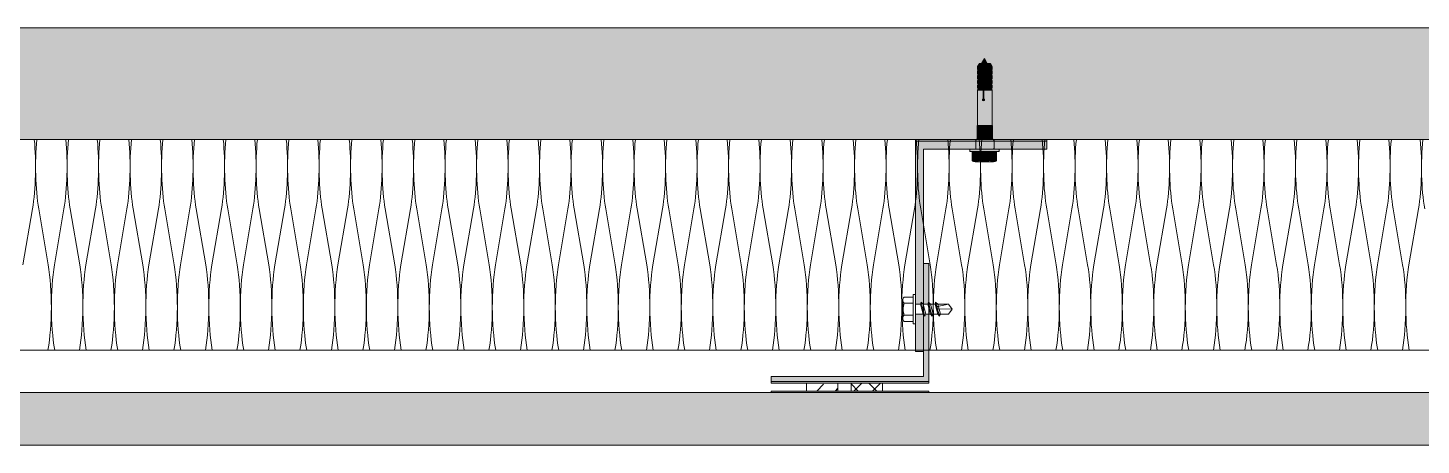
# Model space of a CAD drawing. Extents: x -106882 to -43002, y 22119 to 47619.
# Drawn here: x -90660 to -85352, y 42177 to 43765 of the extents above; entities that cross this region are included whole.
import ezdxf

# ---------------------------------------------------------------- set-up
doc = ezdxf.new("R2010")
doc.units = 0
doc.header["$MEASUREMENT"] = 0
for name, color, linetype, lineweight, true_color in [('2D - Ogólne_Pen_No__2', 7, 'Continuous', 15, 0x7f7f7f), ('2D Drafting - General_Pen_No__141', 7, 'Continuous', 0, 0xe8e8e8), ('2D Drafting - General_Pen_No__2', 7, 'Continuous', 15, 0x7f7f7f), ('2D Drafting - General_Pen_No__5', 7, 'Continuous', 25, 0x40a5ff), ('2D Drafting - General_Pen_No__61', 7, 'Continuous', 20, 0x6a6a6a), ('2D Drafting - General_Pen_No__81', 7, 'Continuous', 20, 0x6a6a6a)]:
    doc.layers.add(name, color=color, linetype=linetype, lineweight=lineweight, true_color=true_color)
doc.layers.add('2D Drafting - General_Pen_No__101', color=8, linetype='Continuous', lineweight=13)
doc.layers.add('2D Drafting - General_Pen_No__121', color=255, linetype='Continuous', lineweight=0)
pattern_1 = [(45, (0, 0), (-70.71068, 70.71068), [75, -25]), (45, (7e-15, 70.71), (-70.71068, 70.71068), [75, -25])]

# ---------------------------------------------------------------- blocks, each defined once
blk = doc.blocks.new('*X8')
at = {"layer": '2D Drafting - General_Pen_No__61', "linetype": 'Continuous'}
for p, q in [((-90642.2, 43075.7), (-90678.2, 42863.4)), ((-90618.2, 43075.7), (-90582.2, 42863.4)), ((-90522.2, 43075.7), (-90558.2, 42863.4)), ((-90498.2, 43075.7), (-90462.2, 42863.4)), ((-90402.2, 43075.7), (-90438.2, 42863.4)), ((-90378.2, 43075.7), (-90342.2, 42863.4)), ((-90282.2, 43075.7), (-90318.2, 42863.4)), ((-90258.2, 43075.7), (-90222.2, 42863.4)), ((-90162.2, 43075.7), (-90198.2, 42863.4)), ((-90138.2, 43075.7), (-90102.2, 42863.4)), ((-90042.2, 43075.7), (-90078.2, 42863.4)), ((-90018.2, 43075.7), (-89982.2, 42863.4)), ((-89922.2, 43075.7), (-89958.2, 42863.4)), ((-89898.2, 43075.7), (-89862.2, 42863.4)), ((-89802.2, 43075.7), (-89838.2, 42863.4)), ((-89778.2, 43075.7), (-89742.2, 42863.4)), ((-89682.2, 43075.7), (-89718.2, 42863.4)), ((-89658.2, 43075.7), (-89622.2, 42863.4)), ((-89562.2, 43075.7), (-89598.2, 42863.4)), ((-89538.2, 43075.7), (-89502.2, 42863.4)), ((-89442.2, 43075.7), (-89478.2, 42863.4)), ((-89418.2, 43075.7), (-89382.2, 42863.4)), ((-89322.2, 43075.7), (-89358.2, 42863.4)), ((-89298.2, 43075.7), (-89262.2, 42863.4)), ((-89202.2, 43075.7), (-89238.2, 42863.4)), ((-89178.2, 43075.7), (-89142.2, 42863.4)), ((-89082.2, 43075.7), (-89118.2, 42863.4)), ((-89058.2, 43075.7), (-89022.2, 42863.4)), ((-88962.2, 43075.7), (-88998.2, 42863.4)), ((-88938.2, 43075.7), (-88902.2, 42863.4)), ((-88842.2, 43075.7), (-88878.2, 42863.4)), ((-88818.2, 43075.7), (-88782.2, 42863.4)), ((-88722.2, 43075.7), (-88758.2, 42863.4)), ((-88698.2, 43075.7), (-88662.2, 42863.4)), ((-88602.2, 43075.7), (-88638.2, 42863.4)), ((-88578.2, 43075.7), (-88542.2, 42863.4)), ((-88482.2, 43075.7), (-88518.2, 42863.4)), ((-88458.2, 43075.7), (-88422.2, 42863.4)), ((-88362.2, 43075.7), (-88398.2, 42863.4)), ((-88338.2, 43075.7), (-88302.2, 42863.4)), ((-88242.2, 43075.7), (-88278.2, 42863.4)), ((-88218.2, 43075.7), (-88182.2, 42863.4)), ((-88122.2, 43075.7), (-88158.2, 42863.4)), ((-88098.2, 43075.7), (-88062.2, 42863.4)), ((-88002.2, 43075.7), (-88038.2, 42863.4)), ((-87978.2, 43075.7), (-87942.2, 42863.4)), ((-87882.2, 43075.7), (-87918.2, 42863.4)), ((-87858.2, 43075.7), (-87822.2, 42863.4)), ((-87762.2, 43075.7), (-87798.2, 42863.4)), ((-87738.2, 43075.7), (-87702.2, 42863.4)), ((-87642.2, 43075.7), (-87678.2, 42863.4)), ((-87618.2, 43075.7), (-87582.2, 42863.4)), ((-87522.2, 43075.7), (-87558.2, 42863.4)), ((-87498.2, 43075.7), (-87462.2, 42863.4)), ((-87402.2, 43075.7), (-87438.2, 42863.4)), ((-87378.2, 43075.7), (-87342.2, 42863.4)), ((-87282.2, 43075.7), (-87318.2, 42863.4)), ((-87258.2, 43075.7), (-87222.2, 42863.4)), ((-87162.2, 43075.7), (-87198.2, 42863.4)), ((-87138.2, 43075.7), (-87102.2, 42863.4)), ((-87042.2, 43075.7), (-87078.2, 42863.4)), ((-87018.2, 43075.7), (-86982.2, 42863.4)), ((-86922.2, 43075.7), (-86958.2, 42863.4)), ((-86898.2, 43075.7), (-86862.2, 42863.4)), ((-86802.2, 43075.7), (-86838.2, 42863.4)), ((-86778.2, 43075.7), (-86742.2, 42863.4)), ((-86682.2, 43075.7), (-86718.2, 42863.4)), ((-86658.2, 43075.7), (-86622.2, 42863.4)), ((-86562.2, 43075.7), (-86598.2, 42863.4)), ((-86538.2, 43075.7), (-86502.2, 42863.4)), ((-86442.2, 43075.7), (-86478.2, 42863.4)), ((-86418.2, 43075.7), (-86382.2, 42863.4)), ((-86322.2, 43075.7), (-86358.2, 42863.4)), ((-86298.2, 43075.7), (-86262.2, 42863.4)), ((-86202.2, 43075.7), (-86238.2, 42863.4)), ((-86178.2, 43075.7), (-86142.2, 42863.4)), ((-86082.2, 43075.7), (-86118.2, 42863.4)), ((-86058.2, 43075.7), (-86022.2, 42863.4)), ((-85962.2, 43075.7), (-85998.2, 42863.4)), ((-85938.2, 43075.7), (-85902.2, 42863.4)), ((-85842.2, 43075.7), (-85878.2, 42863.4)), ((-85818.2, 43075.7), (-85782.2, 42863.4)), ((-85722.2, 43075.7), (-85758.2, 42863.4)), ((-85698.2, 43075.7), (-85662.2, 42863.4)), ((-85602.2, 43075.7), (-85638.2, 42863.4)), ((-85578.2, 43075.7), (-85542.2, 42863.4)), ((-85482.2, 43075.7), (-85518.2, 42863.4)), ((-85458.2, 43075.7), (-85422.2, 42863.4)), ((-85362.2, 43075.7), (-85398.2, 42863.4))]:
    blk.add_line(p, q, dxfattribs=at)
for centre, start_param, end_param in [((-90690.2, 43235), 4.068888, 5.121655), ((-90570.2, 43235), 1.16153, 2.214297), ((-90570.2, 43235), 4.068888, 5.121655), ((-90450.2, 43235), 1.16153, 2.214297), ((-90450.2, 43235), 4.068888, 5.121655), ((-90330.2, 43235), 1.16153, 2.214297), ((-90330.2, 43235), 4.068888, 5.121655), ((-90210.2, 43235), 1.16153, 2.214297), ((-90210.2, 43235), 4.068888, 5.121655), ((-90090.2, 43235), 1.16153, 2.214297), ((-90090.2, 43235), 4.068888, 5.121655), ((-89970.2, 43235), 1.16153, 2.214297), ((-89970.2, 43235), 4.068888, 5.121655), ((-89850.2, 43235), 1.16153, 2.214297), ((-89850.2, 43235), 4.068888, 5.121655), ((-89730.2, 43235), 1.16153, 2.214297), ((-89730.2, 43235), 4.068888, 5.121655), ((-89610.2, 43235), 1.16153, 2.214297), ((-89610.2, 43235), 4.068888, 5.121655), ((-89490.2, 43235), 1.16153, 2.214297), ((-89490.2, 43235), 4.068888, 5.121655), ((-89370.2, 43235), 1.16153, 2.214297), ((-89370.2, 43235), 4.068888, 5.121655), ((-89250.2, 43235), 1.16153, 2.214297), ((-89250.2, 43235), 4.068888, 5.121655), ((-89130.2, 43235), 1.16153, 2.214297), ((-89130.2, 43235), 4.068888, 5.121655), ((-89010.2, 43235), 1.16153, 2.214297), ((-89010.2, 43235), 4.068888, 5.121655), ((-88890.2, 43235), 1.16153, 2.214297), ((-88890.2, 43235), 4.068888, 5.121655), ((-88770.2, 43235), 1.16153, 2.214297), ((-88770.2, 43235), 4.068888, 5.121655), ((-88650.2, 43235), 1.16153, 2.214297), ((-88650.2, 43235), 4.068888, 5.121655), ((-88530.2, 43235), 1.16153, 2.214297), ((-88530.2, 43235), 4.068888, 5.121655), ((-88410.2, 43235), 1.16153, 2.214297), ((-88410.2, 43235), 4.068888, 5.121655), ((-88290.2, 43235), 1.16153, 2.214297), ((-88290.2, 43235), 4.068888, 5.121655), ((-88170.2, 43235), 1.16153, 2.214297), ((-88170.2, 43235), 4.068888, 5.121655), ((-88050.2, 43235), 1.16153, 2.214297), ((-88050.2, 43235), 4.068888, 5.121655), ((-87930.2, 43235), 1.16153, 2.214297), ((-87930.2, 43235), 4.068888, 5.121655), ((-87810.2, 43235), 1.16153, 2.214297), ((-87810.2, 43235), 4.068888, 5.121655), ((-87690.2, 43235), 1.16153, 2.214297), ((-87690.2, 43235), 4.068888, 5.121655), ((-87570.2, 43235), 1.16153, 2.214297), ((-87570.2, 43235), 4.068888, 5.121655), ((-87450.2, 43235), 1.16153, 2.214297), ((-87450.2, 43235), 4.068888, 5.121655), ((-87330.2, 43235), 1.16153, 2.214297), ((-87330.2, 43235), 4.068888, 5.121655), ((-87210.2, 43235), 1.16153, 2.214297), ((-87210.2, 43235), 4.068888, 5.121655), ((-87090.2, 43235), 1.16153, 2.214297), ((-87090.2, 43235), 4.068888, 5.121655), ((-86970.2, 43235), 1.16153, 2.214297), ((-86970.2, 43235), 4.068888, 5.121655), ((-86850.2, 43235), 1.16153, 2.214297), ((-86850.2, 43235), 4.068888, 5.121655), ((-86730.2, 43235), 1.16153, 2.214297), ((-86730.2, 43235), 4.068888, 5.121655), ((-86610.2, 43235), 1.16153, 2.214297), ((-86610.2, 43235), 4.068888, 5.121655), ((-86490.2, 43235), 1.16153, 2.214297), ((-86490.2, 43235), 4.068888, 5.121655), ((-86370.2, 43235), 1.16153, 2.214297), ((-86370.2, 43235), 4.068888, 5.121655), ((-86250.2, 43235), 1.16153, 2.214297), ((-86250.2, 43235), 4.068888, 5.121655), ((-86130.2, 43235), 1.16153, 2.214297), ((-86130.2, 43235), 4.068888, 5.121655), ((-86010.2, 43235), 1.16153, 2.214297), ((-86010.2, 43235), 4.068888, 5.121655), ((-85890.2, 43235), 1.16153, 2.214297), ((-85890.2, 43235), 4.068888, 5.121655), ((-85770.2, 43235), 1.16153, 2.214297), ((-85770.2, 43235), 4.068888, 5.121655), ((-85650.2, 43235), 1.16153, 2.214297), ((-85650.2, 43235), 4.068888, 5.121655), ((-85530.2, 43235), 1.16153, 2.214297), ((-85530.2, 43235), 4.068888, 5.121655), ((-85410.2, 43235), 1.16153, 2.214297), ((-85410.2, 43235), 4.068888, 5.121655), ((-85290.2, 43235), 1.16153, 2.214297), ((-90630.2, 42704.2), 4.039533, 5.35589), ((-90510.2, 42704.2), 0.927295, 2.243652), ((-90510.2, 42704.2), 4.039533, 5.35589), ((-90390.2, 42704.2), 0.927295, 2.243652), ((-90390.2, 42704.2), 4.039533, 5.35589), ((-90270.2, 42704.2), 0.927295, 2.243652), ((-90270.2, 42704.2), 4.039533, 5.35589), ((-90150.2, 42704.2), 0.927295, 2.243652), ((-90150.2, 42704.2), 4.039533, 5.35589), ((-90030.2, 42704.2), 0.927295, 2.243652), ((-90030.2, 42704.2), 4.039533, 5.35589), ((-89910.2, 42704.2), 0.927295, 2.243652), ((-89910.2, 42704.2), 4.039533, 5.35589), ((-89790.2, 42704.2), 0.927295, 2.243652), ((-89790.2, 42704.2), 4.039533, 5.35589), ((-89670.2, 42704.2), 0.927295, 2.243652), ((-89670.2, 42704.2), 4.039533, 5.35589), ((-89550.2, 42704.2), 0.927295, 2.243652), ((-89550.2, 42704.2), 4.039533, 5.35589), ((-89430.2, 42704.2), 0.927295, 2.243652), ((-89430.2, 42704.2), 4.039533, 5.35589), ((-89310.2, 42704.2), 0.927295, 2.243652), ((-89310.2, 42704.2), 4.039533, 5.35589), ((-89190.2, 42704.2), 0.927295, 2.243652), ((-89190.2, 42704.2), 4.039533, 5.35589), ((-89070.2, 42704.2), 0.927295, 2.243652), ((-89070.2, 42704.2), 4.039533, 5.35589), ((-88950.2, 42704.2), 0.927295, 2.243652), ((-88950.2, 42704.2), 4.039533, 5.35589), ((-88830.2, 42704.2), 0.927295, 2.243652), ((-88830.2, 42704.2), 4.039533, 5.35589), ((-88710.2, 42704.2), 0.927295, 2.243652), ((-88710.2, 42704.2), 4.039533, 5.35589), ((-88590.2, 42704.2), 0.927295, 2.243652), ((-88590.2, 42704.2), 4.039533, 5.35589), ((-88470.2, 42704.2), 0.927295, 2.243652), ((-88470.2, 42704.2), 4.039533, 5.35589), ((-88350.2, 42704.2), 0.927295, 2.243652), ((-88350.2, 42704.2), 4.039533, 5.35589), ((-88230.2, 42704.2), 0.927295, 2.243652), ((-88230.2, 42704.2), 4.039533, 5.35589), ((-88110.2, 42704.2), 0.927295, 2.243652), ((-88110.2, 42704.2), 4.039533, 5.35589), ((-87990.2, 42704.2), 0.927295, 2.243652), ((-87990.2, 42704.2), 4.039533, 5.35589), ((-87870.2, 42704.2), 0.927295, 2.243652), ((-87870.2, 42704.2), 4.039533, 5.35589), ((-87750.2, 42704.2), 0.927295, 2.243652), ((-87750.2, 42704.2), 4.039533, 5.35589), ((-87630.2, 42704.2), 0.927295, 2.243652), ((-87630.2, 42704.2), 4.039533, 5.35589), ((-87510.2, 42704.2), 0.927295, 2.243652), ((-87510.2, 42704.2), 4.039533, 5.35589), ((-87390.2, 42704.2), 0.927295, 2.243652), ((-87390.2, 42704.2), 4.039533, 5.35589), ((-87270.2, 42704.2), 0.927295, 2.243652), ((-87270.2, 42704.2), 4.039533, 5.35589), ((-87150.2, 42704.2), 0.927295, 2.243652), ((-87150.2, 42704.2), 4.039533, 5.35589), ((-87030.2, 42704.2), 0.927295, 2.243652), ((-87030.2, 42704.2), 4.039533, 5.35589), ((-86910.2, 42704.2), 0.927295, 2.243652), ((-86910.2, 42704.2), 4.039533, 5.35589), ((-86790.2, 42704.2), 0.927295, 2.243652), ((-86790.2, 42704.2), 4.039533, 5.35589), ((-86670.2, 42704.2), 0.927295, 2.243652), ((-86670.2, 42704.2), 4.039533, 5.35589), ((-86550.2, 42704.2), 0.927295, 2.243652), ((-86550.2, 42704.2), 4.039533, 5.35589), ((-86430.2, 42704.2), 0.927295, 2.243652), ((-86430.2, 42704.2), 4.039533, 5.35589), ((-86310.2, 42704.2), 0.927295, 2.243652), ((-86310.2, 42704.2), 4.039533, 5.35589), ((-86190.2, 42704.2), 0.927295, 2.243652), ((-86190.2, 42704.2), 4.039533, 5.35589), ((-86070.2, 42704.2), 0.927295, 2.243652), ((-86070.2, 42704.2), 4.039533, 5.35589), ((-85950.2, 42704.2), 0.927295, 2.243652), ((-85950.2, 42704.2), 4.039533, 5.35589), ((-85830.2, 42704.2), 0.927295, 2.243652), ((-85830.2, 42704.2), 4.039533, 5.35589), ((-85710.2, 42704.2), 0.927295, 2.243652), ((-85710.2, 42704.2), 4.039533, 5.35589), ((-85590.2, 42704.2), 0.927295, 2.243652), ((-85590.2, 42704.2), 4.039533, 5.35589), ((-85470.2, 42704.2), 0.927295, 2.243652), ((-85470.2, 42704.2), 4.039533, 5.35589), ((-85350.2, 42704.2), 0.927295, 2.243652)]:
    blk.add_ellipse(centre, major_axis=(0, 265.4), ratio=0.226067, start_param=start_param, end_param=end_param, dxfattribs=at)
blk = doc.blocks.new('Fill_4')
at = {"layer": '2D Drafting - General_Pen_No__2', "linetype": 'Continuous'}
for p, q in [((-78379.3, 43340.6), (-95411.3, 43340.6)), ((-95411.3, 42538.8), (-78379.3, 42538.8))]:
    blk.add_line(p, q, dxfattribs=at)
at = {"layer": '2D Drafting - General_Pen_No__61', "linetype": 'Continuous'}
blk.add_blockref('*X8', (0, 0), dxfattribs=at)

msp = doc.modelspace()

# ---------------------------------------------------------------- hatches: boundary and pattern name
at = {"layer": '2D Drafting - General_Pen_No__101', "linetype": 'Continuous'}
for points in [[(-87827.7, 42418.76), (-87827.7, 42412.97), (-87227.7, 42412.97), (-87227.7, 42418.76)], [(-87827.7, 42382.97), (-87827.7, 42377.18), (-87227.7, 42377.18), (-87227.7, 42382.97)]]:
    msp.add_hatch(color=256, dxfattribs=at).paths.add_polyline_path(points, flags=0)
at = {"layer": '2D Drafting - General_Pen_No__121', "linetype": 'Continuous'}
for points in [[(-87015.53, 43648.36), (-87004.72, 43629.63), (-87026.34, 43629.63)], [(-87018.91, 43629.63), (-87026.05, 43617.25), (-87041.96, 43617.25), (-87034.82, 43629.63)], [(-87026.05, 43606.89), (-87041.96, 43606.89), (-87041.96, 43617.25), (-87026.05, 43617.25)], [(-87039.01, 43606.89), (-87026.05, 43606.89), (-87020.31, 43599.45), (-87041.96, 43599.45), (-87039.01, 43603.2)], [(-87041.96, 43599.45), (-87020.31, 43599.45), (-87020.31, 43589.1), (-87041.96, 43589.1)], [(-87039.01, 43589.1), (-87020.31, 43589.1), (-87026.05, 43581.66), (-87041.96, 43581.66), (-87039.01, 43585.4)], [(-87041.96, 43581.66), (-87026.05, 43581.66), (-87026.05, 43571.3), (-87041.96, 43571.3)], [(-87015.95, 43629.63), (-87023.1, 43617.25), (-87026.05, 43617.25), (-87018.91, 43629.63)], [(-87026.05, 43606.89), (-87026.05, 43617.25), (-87023.1, 43617.25), (-87023.1, 43606.89)], [(-87020.31, 43599.45), (-87026.05, 43606.89), (-87023.1, 43606.89), (-87017.35, 43599.45)], [(-87017.35, 43589.1), (-87023.1, 43581.66), (-87026.05, 43581.66), (-87020.31, 43589.1)], [(-87023.1, 43581.66), (-87023.1, 43571.3), (-87026.05, 43571.3), (-87026.05, 43581.66)], [(-86992.76, 43629.63), (-86985.61, 43617.25), (-87023.1, 43617.25), (-87015.95, 43629.63)], [(-86985.61, 43606.89), (-87023.1, 43606.89), (-87023.1, 43617.25), (-86985.61, 43617.25)], [(-86988.57, 43606.89), (-86988.57, 43603.2), (-86985.61, 43599.45), (-87017.35, 43599.45), (-87023.1, 43606.89)], [(-86988.57, 43589.1), (-86988.57, 43585.4), (-86985.61, 43581.66), (-87023.1, 43581.66), (-87017.35, 43589.1)], [(-86985.61, 43581.66), (-86985.61, 43571.3), (-87023.1, 43571.3), (-87023.1, 43581.66)], [(-87020.31, 43589.1), (-87020.31, 43599.45), (-87017.35, 43599.45), (-87017.35, 43589.1)], [(-86985.61, 43599.45), (-86985.61, 43589.1), (-87017.35, 43589.1), (-87017.35, 43599.45)], [(-87020.31, 43563.86), (-87041.96, 43563.86), (-87039.01, 43567.6), (-87039.01, 43571.3), (-87026.05, 43571.3)], [(-87041.96, 43563.86), (-87020.31, 43563.86), (-87020.31, 43553.5), (-87041.96, 43553.5)], [(-87039.01, 43553.5), (-87020.31, 43553.5), (-87026.05, 43546.06), (-87041.96, 43546.06), (-87039.01, 43549.81)], [(-87041.96, 43546.06), (-87026.05, 43546.06), (-87026.05, 43535.71), (-87041.96, 43535.71)], [(-87039.01, 43535.71), (-87026.05, 43535.71), (-87020.31, 43528.27), (-87041.96, 43528.27), (-87039.01, 43532.01)], [(-86985.61, 43393.85), (-87041.96, 43393.85), (-87041.96, 43528.27), (-87020.31, 43528.27), (-87020.31, 43494.96, 5.4750432), (-87017.35, 43494.96), (-87017.35, 43528.27), (-86985.61, 43528.27)], [(-87023.1, 43571.3), (-87017.35, 43563.86), (-87020.31, 43563.86), (-87026.05, 43571.3)], [(-87017.35, 43553.5), (-87023.1, 43546.06), (-87026.05, 43546.06), (-87020.31, 43553.5)], [(-87026.05, 43535.71), (-87026.05, 43546.06), (-87023.1, 43546.06), (-87023.1, 43535.71)], [(-87020.31, 43528.27), (-87026.05, 43535.71), (-87023.1, 43535.71), (-87017.35, 43528.27)], [(-86988.57, 43571.3), (-86988.57, 43567.6), (-86985.61, 43563.86), (-87017.35, 43563.86), (-87023.1, 43571.3)], [(-86988.57, 43553.5), (-86988.57, 43549.81), (-86985.61, 43546.06), (-87023.1, 43546.06), (-87017.35, 43553.5)], [(-86985.61, 43535.71), (-87023.1, 43535.71), (-87023.1, 43546.06), (-86985.61, 43546.06)], [(-86988.57, 43535.71), (-86988.57, 43532.01), (-86985.61, 43528.27), (-87017.35, 43528.27), (-87023.1, 43535.71)], [(-87017.35, 43528.27), (-87017.35, 43494.96, -5.4750432), (-87020.31, 43494.96), (-87020.31, 43528.27)], [(-87020.31, 43553.5), (-87020.31, 43563.86), (-87017.35, 43563.86), (-87017.35, 43553.5)], [(-86985.61, 43553.5), (-87017.35, 43553.5), (-87017.35, 43563.86), (-86985.61, 43563.86)], [(-86984.36, 43392.6), (-87043.21, 43392.6), (-87041.96, 43393.85), (-86985.61, 43393.85)], [(-86984.36, 43342.86), (-87043.21, 43342.86), (-87043.21, 43392.6), (-86984.36, 43392.6)], [(-86979.05, 43337.27), (-87048.62, 43337.27), (-87048.62, 43337.45), (-87043.21, 43342.86), (-86984.46, 43342.86), (-86979.05, 43337.45)], [(-86979.05, 43333.76), (-87011.75, 43333.76), (-87048.62, 43333.76), (-87048.62, 43337.27), (-86979.05, 43337.27)], [(-86978.95, 43303.76), (-87015.63, 43303.76), (-87048.62, 43303.76), (-87048.62, 43333.76), (-87012.7, 43333.76), (-86978.95, 43333.76)], [(-86978.95, 43333.76), (-86978.95, 43303.76), (-87015.63, 43303.76), (-87048.62, 43303.76), (-87048.62, 43333.76), (-87011.75, 43333.76)], [(-87015.63, 43303.76), (-86959.71, 43303.76), (-86959.71, 43294.44), (-87015.63, 43294.44), (-87071.55, 43294.44), (-87071.55, 43303.76)], [(-87038.54, 43294.44), (-87038.54, 43260.27, -0.4195601), (-87061.84, 43260.27), (-87061.84, 43294.44)], [(-87015.63, 43255.99, 0.092424), (-86992.72, 43260.27, 0.201281), (-86981.07, 43255.38), (-87050.19, 43255.38, 0.201281), (-87038.54, 43260.27, 0.092424)], [(-86992.72, 43294.44), (-86992.72, 43260.27, -0.092424), (-87015.63, 43255.99, -0.092424), (-87038.54, 43260.27), (-87038.54, 43294.44), (-87015.63, 43294.44)], [(-86969.42, 43294.44), (-86969.42, 43260.27, -0.4195601), (-86992.72, 43260.27), (-86992.72, 43294.44)]]:
    msp.add_hatch(color=256, dxfattribs=at).paths.add_polyline_path(points, flags=0)
at = {"layer": '2D Drafting - General_Pen_No__141', "linetype": 'Continuous'}
for points in [[(-87247.7, 42712.88), (-87247.7, 43303.76), (-87071.55, 43303.76), (-87048.62, 43303.76), (-87048.62, 43333.76), (-87277.7, 43333.76), (-87277.7, 42750.16), (-87277.7, 42712.88), (-87259.17, 42712.88), (-87256.97, 42721.08), (-87248.77, 42712.88)], [(-87247.7, 42712.88), (-87247.7, 43303.76), (-87071.55, 43303.76), (-87048.62, 43303.76), (-87048.62, 43333.76), (-87277.7, 43333.76), (-87277.7, 42750.16), (-87277.7, 42712.88), (-87259.17, 42712.88), (-87256.97, 42721.08), (-87248.77, 42712.88)], [(-86777.7, 43333.76), (-86978.95, 43333.76), (-86978.95, 43303.76), (-86777.7, 43303.76)], [(-87227.7, 42868.76), (-87247.7, 42868.76), (-87247.7, 42712.88), (-87231.33, 42712.88), (-87229.13, 42721.08), (-87227.7, 42719.65)], [(-87227.7, 42418.76), (-87227.7, 42675.6), (-87238.78, 42675.6), (-87242.59, 42667.4), (-87247.7, 42673.76), (-87247.7, 42533.76), (-87247.7, 42438.76), (-87827.7, 42438.76), (-87827.7, 42418.76)], [(-87277.7, 42533.76), (-87247.7, 42533.76), (-87247.7, 42673.76), (-87249.18, 42675.6), (-87277.7, 42675.6), (-87277.7, 42638.32)]]:
    msp.add_hatch(color=256, dxfattribs=at).paths.add_polyline_path(points, flags=0)
at = {"layer": '2D Drafting - General_Pen_No__2', "linetype": 'Continuous'}
h = msp.add_hatch(dxfattribs=at)
h.set_pattern_fill('Grid_5x5_Diagonal', color=256, style=0, pattern_type=2)
h.set_pattern_definition([(45, (0, 0), (-35.35534, 35.35534), []), (135, (0, 0), (35.35534, 35.35534), [])])
h.paths.add_polyline_path([(-87523.37, 42412.97), (-87523.37, 42382.97), (-87403.37, 42382.97), (-87403.37, 42412.97)], flags=0)
at = {"layer": '2D Drafting - General_Pen_No__5', "linetype": 'Continuous'}
h = msp.add_hatch(dxfattribs=at)
h.set_pattern_fill('Beton', color=256, style=0, pattern_type=2)
h.set_pattern_definition(pattern_1)
h.paths.add_polyline_path([(-87693.37, 42412.97), (-87693.37, 42382.97), (-87573.37, 42382.97), (-87573.37, 42412.97)], flags=0)
at = {"layer": '2D Drafting - General_Pen_No__81', "linetype": 'Continuous'}
h = msp.add_hatch(dxfattribs=at)
h.set_pattern_fill('Solid___Dashed', color=256, style=0, pattern_type=2)
h.set_pattern_definition([(45, (0, 0), (-70.71068, 70.71068), []), (45, (-35.36, 35.36), (-70.71068, 70.71068), [75, -25])])
h.paths.add_polyline_path([(-95411.3, 43340.6), (-95411.3, 43764.66), (-78379.33, 43764.66), (-78379.33, 43340.6), (-90521.63, 43340.6), (-90625.77, 43340.6), (-91176.06, 43340.6), (-91273.41, 43340.6)], flags=0)
msp.add_hatch(color=256, dxfattribs=at).paths.add_polyline_path([(-86777.7, 43333.76), (-86777.7, 43340.6), (-87277.7, 43340.6), (-87277.7, 43333.76)], flags=0)
h = msp.add_hatch(dxfattribs=at)
h.set_pattern_fill('Beton', color=256, style=0, pattern_type=2)
h.set_pattern_definition(pattern_1)
h.paths.add_polyline_path([(-93527.7, 42177.18), (-93527.7, 42377.18), (-81547.7, 42377.18), (-81547.7, 42177.18)], flags=0)

# ---------------------------------------------------------------- linework, layer by layer
at = {"layer": '2D - Ogólne_Pen_No__2', "linetype": 'Continuous'}
for p, q in [((-87026.34, 43629.63), (-87015.53, 43648.36)), ((-87004.72, 43629.63), (-87015.53, 43648.36)), ((-87034.82, 43629.63), (-87041.96, 43617.25)), ((-87041.96, 43617.25), (-86985.61, 43617.25)), ((-87041.96, 43617.25), (-87041.96, 43606.89)), ((-87041.96, 43606.89), (-86985.61, 43606.89)), ((-87039.01, 43603.2), (-87041.96, 43599.45)), ((-87041.96, 43599.45), (-86985.61, 43599.45)), ((-87041.96, 43599.45), (-87041.96, 43589.1)), ((-87041.96, 43589.1), (-86985.61, 43589.1)), ((-87041.96, 43589.1), (-87039.01, 43589.1)), ((-87039.01, 43585.4), (-87041.96, 43581.66)), ((-87041.96, 43581.66), (-86985.61, 43581.66)), ((-87041.96, 43581.66), (-87041.96, 43571.3)), ((-87039.01, 43606.89), (-87039.01, 43603.2)), ((-87039.01, 43589.1), (-87039.01, 43585.4)), ((-87034.82, 43629.63), (-86992.76, 43629.63)), ((-87018.91, 43629.63), (-87026.05, 43617.25)), ((-87026.05, 43617.25), (-87026.05, 43606.89)), ((-87026.05, 43606.89), (-87020.31, 43599.45)), ((-87020.31, 43589.1), (-87026.05, 43581.66)), ((-87026.05, 43581.66), (-87026.05, 43571.3)), ((-87015.95, 43629.63), (-87023.1, 43617.25)), ((-87023.1, 43617.25), (-87023.1, 43606.89)), ((-87023.1, 43606.89), (-87017.35, 43599.45)), ((-87017.35, 43589.1), (-87023.1, 43581.66)), ((-87023.1, 43581.66), (-87023.1, 43571.3)), ((-87020.31, 43599.45), (-87020.31, 43589.1)), ((-87017.35, 43599.45), (-87017.35, 43589.1)), ((-86992.76, 43629.63), (-86985.61, 43617.25)), ((-86988.57, 43606.89), (-86988.57, 43603.2)), ((-86988.57, 43603.2), (-86985.61, 43599.45)), ((-86985.61, 43589.1), (-86988.57, 43589.1)), ((-86988.57, 43589.1), (-86988.57, 43585.4)), ((-86988.57, 43585.4), (-86985.61, 43581.66)), ((-86985.61, 43617.25), (-86985.61, 43606.89)), ((-86985.61, 43599.45), (-86985.61, 43589.1)), ((-86985.61, 43581.66), (-86985.61, 43571.3)), ((-87041.96, 43571.3), (-86985.61, 43571.3)), ((-87041.96, 43571.3), (-87039.01, 43571.3)), ((-87039.01, 43567.6), (-87041.96, 43563.86)), ((-87041.96, 43563.86), (-86985.61, 43563.86)), ((-87041.96, 43563.86), (-87041.96, 43553.5)), ((-87041.96, 43553.5), (-86985.61, 43553.5)), ((-87041.96, 43553.5), (-87039.01, 43553.5)), ((-87039.01, 43549.81), (-87041.96, 43546.06)), ((-87041.96, 43546.06), (-86985.61, 43546.06)), ((-87041.96, 43546.06), (-87041.96, 43535.71)), ((-87041.96, 43535.71), (-86985.61, 43535.71)), ((-87041.96, 43535.71), (-87039.01, 43535.71)), ((-87039.01, 43532.01), (-87041.96, 43528.27)), ((-87041.96, 43528.27), (-86985.61, 43528.27)), ((-87041.96, 43528.27), (-87041.96, 43393.85)), ((-87039.01, 43571.3), (-87039.01, 43567.6)), ((-87039.01, 43553.5), (-87039.01, 43549.81)), ((-87039.01, 43535.71), (-87039.01, 43532.01)), ((-87026.05, 43571.3), (-87020.31, 43563.86)), ((-87020.31, 43553.5), (-87026.05, 43546.06)), ((-87026.05, 43546.06), (-87026.05, 43535.71)), ((-87026.05, 43535.71), (-87020.31, 43528.27)), ((-87023.1, 43571.3), (-87017.35, 43563.86)), ((-87017.35, 43553.5), (-87023.1, 43546.06)), ((-87023.1, 43546.06), (-87023.1, 43535.71)), ((-87023.1, 43535.71), (-87017.35, 43528.27)), ((-87020.31, 43563.86), (-87020.31, 43553.5)), ((-87020.31, 43528.27), (-87020.31, 43494.96)), ((-87017.35, 43563.86), (-87017.35, 43553.5)), ((-87017.35, 43528.27), (-87017.35, 43494.96)), ((-86985.61, 43571.3), (-86988.57, 43571.3)), ((-86988.57, 43571.3), (-86988.57, 43567.6)), ((-86988.57, 43567.6), (-86985.61, 43563.86)), ((-86985.61, 43553.5), (-86988.57, 43553.5)), ((-86988.57, 43553.5), (-86988.57, 43549.81)), ((-86988.57, 43549.81), (-86985.61, 43546.06)), ((-86988.57, 43535.71), (-86988.57, 43532.01)), ((-86985.61, 43535.71), (-86988.57, 43535.71)), ((-86988.57, 43532.01), (-86985.61, 43528.27)), ((-86985.61, 43563.86), (-86985.61, 43553.5)), ((-86985.61, 43546.06), (-86985.61, 43535.71)), ((-86985.61, 43528.27), (-86985.61, 43393.85)), ((-87041.96, 43393.85), (-87043.21, 43392.6)), ((-87043.21, 43392.6), (-86984.36, 43392.6)), ((-87043.21, 43392.6), (-87043.21, 43342.86)), ((-86985.61, 43393.85), (-87041.96, 43393.85)), ((-86985.61, 43393.85), (-86984.36, 43392.6)), ((-86984.36, 43392.6), (-86984.36, 43342.86)), ((-87043.21, 43342.86), (-87048.62, 43337.45)), ((-87048.62, 43337.45), (-87048.62, 43333.76)), ((-87048.62, 43333.76), (-87011.75, 43333.76)), ((-87043.21, 43342.86), (-86984.36, 43342.86)), ((-86979.05, 43333.76), (-87012.8, 43333.76)), ((-86978.95, 43333.76), (-87012.7, 43333.76)), ((-86984.46, 43342.86), (-86979.05, 43337.45)), ((-86984.36, 43342.86), (-86978.95, 43337.45)), ((-86979.05, 43337.45), (-86979.05, 43333.76)), ((-86978.95, 43337.45), (-86978.95, 43333.76)), ((-86979.05, 43303.76), (-87012.8, 43303.76)), ((-86979.05, 43307.45), (-86979.05, 43303.76))]:
    msp.add_line(p, q, dxfattribs=at)
msp.add_arc((-87018.83, 43491.04), 4.18, 110.70161, 69.29839, dxfattribs=at)
at = {"layer": '2D Drafting - General_Pen_No__2', "linetype": 'Continuous'}
for p, q in [((-87277.7, 43333.76), (-87277.7, 42533.76)), ((-87277.7, 43333.76), (-86777.7, 43333.76)), ((-87048.62, 43303.76), (-87048.62, 43333.76)), ((-86978.95, 43303.76), (-86978.95, 43333.76)), ((-86777.7, 43333.76), (-86777.7, 43303.76)), ((-87247.7, 42533.76), (-87247.7, 43303.76)), ((-86777.7, 43303.76), (-87247.7, 43303.76)), ((-87071.55, 43303.76), (-87015.63, 43303.76)), ((-87071.55, 43294.44), (-87071.55, 43303.76)), ((-87015.63, 43294.44), (-87071.55, 43294.44)), ((-87061.84, 43260.27), (-87061.84, 43294.44)), ((-87038.54, 43260.27), (-87038.54, 43294.44)), ((-86959.71, 43303.76), (-87015.63, 43303.76)), ((-87015.63, 43294.44), (-86959.71, 43294.44)), ((-86992.72, 43260.27), (-86992.72, 43294.44)), ((-86969.42, 43260.27), (-86969.42, 43294.44)), ((-86959.71, 43294.44), (-86959.71, 43303.76)), ((-86981.07, 43255.38), (-87050.19, 43255.38)), ((-87227.7, 42868.76), (-87247.7, 42868.76)), ((-87247.7, 42868.76), (-87247.7, 42438.76)), ((-87227.7, 42418.76), (-87227.7, 42868.76)), ((-87326.08, 42728.8), (-87326.08, 42659.68)), ((-87321.2, 42740.45), (-87287.02, 42740.45)), ((-87287.02, 42750.16), (-87277.7, 42750.16)), ((-87287.02, 42694.24), (-87287.02, 42750.16)), ((-87277.7, 42750.16), (-87277.7, 42694.24)), ((-87321.2, 42717.15), (-87287.02, 42717.15)), ((-87287.02, 42694.24), (-87287.02, 42638.32)), ((-87277.7, 42712.88), (-87259.17, 42712.88)), ((-87277.7, 42638.32), (-87277.7, 42694.24)), ((-87277.7, 42675.6), (-87249.18, 42675.6)), ((-87259.17, 42712.88), (-87256.97, 42721.08)), ((-87259.17, 42712.88), (-87254.17, 42694.24)), ((-87256.97, 42721.08), (-87249.78, 42694.24)), ((-87256.97, 42721.08), (-87248.77, 42712.88)), ((-87249.18, 42675.6), (-87254.17, 42694.24)), ((-87242.59, 42667.4), (-87249.78, 42694.24)), ((-87242.59, 42667.4), (-87249.18, 42675.6)), ((-87248.77, 42712.88), (-87231.33, 42712.88)), ((-87248.77, 42712.88), (-87243.78, 42694.24)), ((-87238.78, 42675.6), (-87243.78, 42694.24)), ((-87238.78, 42675.6), (-87242.59, 42667.4)), ((-87238.78, 42675.6), (-87221.34, 42675.6)), ((-87231.33, 42712.88), (-87229.13, 42721.08)), ((-87231.33, 42712.88), (-87229.13, 42721.08)), ((-87193.09, 42712.88), (-87231.33, 42712.88)), ((-87231.33, 42712.88), (-87226.33, 42694.24)), ((-87231.33, 42712.88), (-87226.33, 42694.24)), ((-87229.13, 42721.08), (-87221.94, 42694.24)), ((-87229.13, 42721.08), (-87220.93, 42712.88)), ((-87229.13, 42721.08), (-87221.94, 42694.24)), ((-87229.13, 42721.08), (-87220.93, 42712.88)), ((-87221.34, 42675.6), (-87226.33, 42694.24)), ((-87221.34, 42675.6), (-87226.33, 42694.24)), ((-87214.75, 42667.4), (-87221.94, 42694.24)), ((-87214.75, 42667.4), (-87221.94, 42694.24)), ((-87214.75, 42667.4), (-87221.34, 42675.6)), ((-87214.75, 42667.4), (-87221.34, 42675.6)), ((-87183.1, 42675.6), (-87221.34, 42675.6)), ((-87220.93, 42712.88), (-87152.42, 42712.88)), ((-87220.93, 42712.88), (-87203.49, 42712.88)), ((-87220.93, 42712.88), (-87215.94, 42694.24)), ((-87220.93, 42712.88), (-87215.94, 42694.24)), ((-87210.94, 42675.6), (-87215.94, 42694.24)), ((-87210.94, 42675.6), (-87215.94, 42694.24)), ((-87210.94, 42675.6), (-87214.75, 42667.4)), ((-87210.94, 42675.6), (-87214.75, 42667.4)), ((-87210.94, 42675.6), (-87152.42, 42675.6)), ((-87210.94, 42675.6), (-87193.5, 42675.6)), ((-87203.49, 42712.88), (-87201.29, 42721.08)), ((-87203.49, 42712.88), (-87198.49, 42694.24)), ((-87201.29, 42721.08), (-87194.1, 42694.24)), ((-87201.29, 42721.08), (-87193.09, 42712.88)), ((-87193.5, 42675.6), (-87198.49, 42694.24)), ((-87194.47, 42704.87), (-87198.25, 42698.67)), ((-87198.25, 42698.67), (-87193.4, 42695.97)), ((-87152.42, 42712.88), (-87194.47, 42704.87)), ((-87186.91, 42667.4), (-87194.1, 42694.24)), ((-87186.91, 42667.4), (-87193.5, 42675.6)), ((-87193.4, 42695.97), (-87138.44, 42694.24)), ((-87193.09, 42712.88), (-87188.1, 42694.24)), ((-87183.1, 42675.6), (-87188.1, 42694.24)), ((-87183.1, 42675.6), (-87186.91, 42667.4)), ((-87152.42, 42712.88), (-87138.44, 42694.24)), ((-87152.42, 42675.6), (-87138.44, 42694.24)), ((-87321.2, 42671.33), (-87287.02, 42671.33)), ((-87321.2, 42648.03), (-87287.02, 42648.03)), ((-87287.02, 42638.32), (-87277.7, 42638.32)), ((-87277.7, 42533.76), (-87247.7, 42533.76)), ((-87827.7, 42418.76), (-87827.7, 42438.76)), ((-87827.7, 42438.76), (-87247.7, 42438.76)), ((-87827.7, 42418.76), (-87227.7, 42418.76)), ((-87573.37, 42412.97), (-87693.37, 42412.97)), ((-87693.37, 42412.97), (-87693.37, 42382.97)), ((-87573.37, 42412.97), (-87573.37, 42382.97)), ((-87693.37, 42382.97), (-87573.37, 42382.97))]:
    msp.add_line(p, q, dxfattribs=at)
at = {"layer": '2D Drafting - General_Pen_No__2', "linetype": 'Continuous', "flags": 128}
for points in [[(-95411.3, 43340.6), (-95411.3, 43764.66), (-78379.33, 43764.66), (-78379.33, 43340.6), (-90521.63, 43340.6), (-90625.77, 43340.6), (-91176.06, 43340.6), (-91273.41, 43340.6)], [(-86777.7, 43333.76), (-86777.7, 43340.6), (-87277.7, 43340.6), (-87277.7, 43333.76)], [(-87247.7, 42712.88), (-87247.7, 43303.76), (-87071.55, 43303.76), (-87048.62, 43303.76), (-87048.62, 43333.76), (-87277.7, 43333.76), (-87277.7, 42750.16), (-87277.7, 42712.88), (-87259.17, 42712.88), (-87256.97, 42721.08), (-87248.77, 42712.88)], [(-87247.7, 42712.88), (-87247.7, 43303.76), (-87071.55, 43303.76), (-87048.62, 43303.76), (-87048.62, 43333.76), (-87277.7, 43333.76), (-87277.7, 42750.16), (-87277.7, 42712.88), (-87259.17, 42712.88), (-87256.97, 42721.08), (-87248.77, 42712.88)], [(-86777.7, 43333.76), (-86978.95, 43333.76), (-86978.95, 43303.76), (-86777.7, 43303.76)], [(-87227.7, 42868.76), (-87247.7, 42868.76), (-87247.7, 42712.88), (-87231.33, 42712.88), (-87229.13, 42721.08), (-87227.7, 42719.65)], [(-87227.7, 42418.76), (-87227.7, 42675.6), (-87238.78, 42675.6), (-87242.59, 42667.4), (-87247.7, 42673.76), (-87247.7, 42533.76), (-87247.7, 42438.76), (-87827.7, 42438.76), (-87827.7, 42418.76)], [(-87277.7, 42533.76), (-87247.7, 42533.76), (-87247.7, 42673.76), (-87249.18, 42675.6), (-87277.7, 42675.6), (-87277.7, 42638.32)], [(-87827.7, 42418.76), (-87827.7, 42412.97), (-87227.7, 42412.97), (-87227.7, 42418.76)], [(-87693.37, 42412.97), (-87693.37, 42382.97), (-87573.37, 42382.97), (-87573.37, 42412.97)], [(-87523.37, 42412.97), (-87523.37, 42382.97), (-87403.37, 42382.97), (-87403.37, 42412.97)], [(-93527.7, 42177.18), (-93527.7, 42377.18), (-81547.7, 42377.18), (-81547.7, 42177.18)], [(-87827.7, 42382.97), (-87827.7, 42377.18), (-87227.7, 42377.18), (-87227.7, 42382.97)]]:
    msp.add_lwpolyline(points, close=True, dxfattribs=at)
at = {"layer": '2D Drafting - General_Pen_No__2', "linetype": 'Continuous'}
for centre, radius, start, end in [((-87050.19, 43271.7), 16.33, 224.47805, 315.52195), ((-87015.63, 43319.57), 63.58, 248.87798, 270), ((-87015.63, 43319.57), 63.58, 270, 291.12202), ((-86981.07, 43271.7), 16.33, 224.47805, 315.52195), ((-87309.76, 42728.8), 16.33, 134.47805, 225.52195), ((-87261.89, 42694.24), 63.58, 158.87798, 180), ((-87261.89, 42694.24), 63.58, 180, 201.12202), ((-87309.76, 42659.68), 16.33, 134.47805, 225.52195)]:
    msp.add_arc(centre, radius, start, end, dxfattribs=at)

# ---------------------------------------------------------------- block references
at = {"layer": '2D Drafting - General_Pen_No__61', "linetype": 'Continuous'}
msp.add_blockref('Fill_4', (0, 0), dxfattribs=at)

doc.saveas('drawing.dxf')
